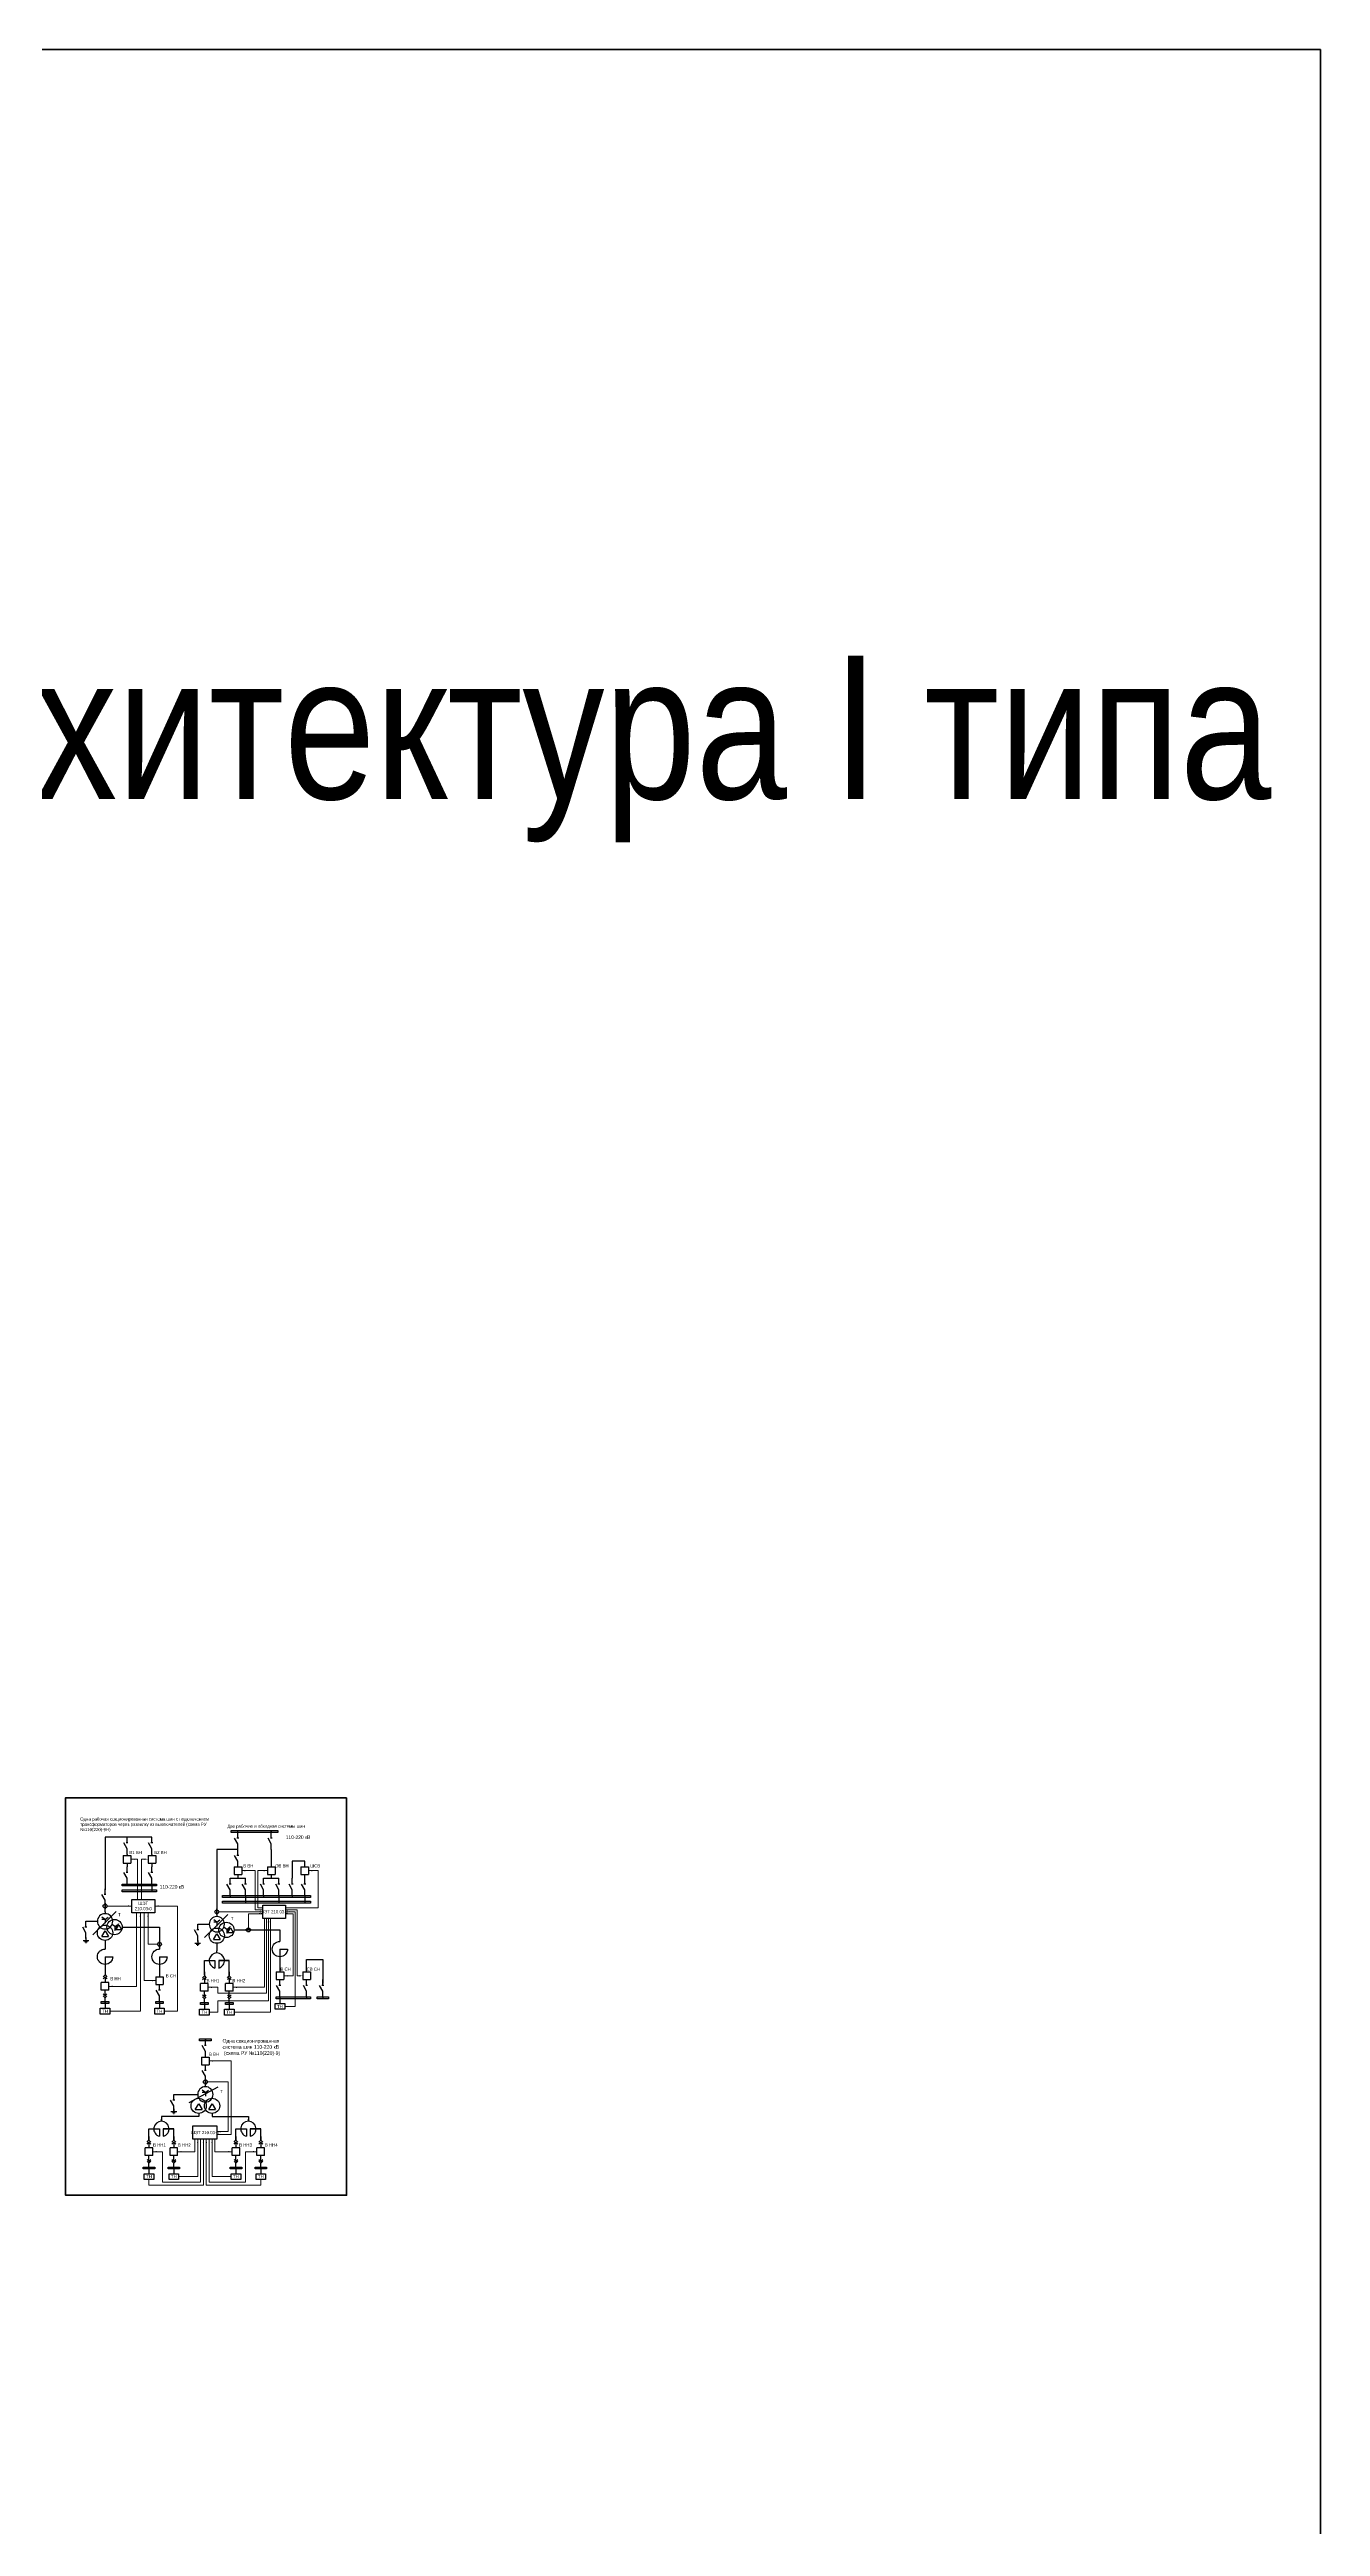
# Model space of a CAD drawing. Header units: millimetres. Extents: x 25558 to 49929, y 1902 to 19390.
# Drawn here: x 31235 to 32565, y 16799 to 19390 of the extents above; entities that cross this region are included whole.
import ezdxf
from ezdxf.enums import TextEntityAlignment as Align

# ---------------------------------------------------------------- set-up
doc = ezdxf.new("R2010")
doc.units = ezdxf.units.MM
doc.layers.add('Основная', color=7, linetype='Continuous', lineweight=30)
doc.layers.add('Тонкая', color=7, linetype='Continuous', lineweight=5)
doc.styles.add('Narrow', font='ARIALN.TTF')
doc.styles.add('Вывод', font='tahoma.ttf', dxfattribs={"height": 2.5})
doc.styles.add('Компонент', font='ARIALN.TTF', dxfattribs={"height": 3.5})

# ---------------------------------------------------------------- blocks, each defined once
blk = doc.blocks.new('*U44')
at = {"ltscale": 0.25}
for p, q in [((0, 0), (-20, 0)), ((14.4, 0), (0, 0))]:
    blk.add_line(p, q, dxfattribs=at)
blk.add_lwpolyline([(-18, 0, 1, 0, 0), (-20, 0, 0, 0, 0)], format="xyseb", dxfattribs=at)
at = {"layer": 'Основная', "style": 'Вывод'}
blk.add_attdef('ОС', text='', height=2.5, dxfattribs=at).set_placement((3, 2), align=Align.MIDDLE_CENTER)
blk = doc.blocks.new('*U45')
at = {"ltscale": 0.25}
for q in [(-3.2, 4.4), (3.2, 4.4), (0, -2), (3.2, 2)]:
    blk.add_line((0, 2), q, dxfattribs=at)
blk.add_circle((0, 0), 8, dxfattribs=at)
at = {"layer": 'Основная', "style": 'Компонент'}
blk.add_attdef('ОУ', text='', height=3.5, dxfattribs=at).set_placement((-17, 0), align=Align.MIDDLE_CENTER)
blk = doc.blocks.new('*U40')
at = {"ltscale": 0.25}
for p, q in [((-3.5, -4), (0, 2)), ((0, 2), (3.5, -4)), ((-3.5, -4), (3.5, -4))]:
    blk.add_line(p, q, dxfattribs=at)
blk.add_circle((0, 0), 8, dxfattribs=at)
at = {"layer": 'Основная', "style": 'Компонент'}
blk.add_attdef('ОУ', text='', height=3.5, dxfattribs=at).set_placement((17, 0), align=Align.MIDDLE_CENTER)
blk = doc.blocks.new('*U23')
at = {"color": 0}
blk.add_line((0, 0), (6, 3.4), dxfattribs=at)
blk = doc.blocks.new('*U11')
at = {"color": 0}
blk.add_line((0, -1), (0, 1), dxfattribs=at)
blk = doc.blocks.new('*U34')
at = {"color": 0}
for p, q in [((0, 3), (0, 9)), ((0, -9), (0, -3))]:
    blk.add_line(p, q, dxfattribs=at)
at = {"color": 0, "ltscale": 0.25, "rotation": 89.99999999999999}
for name, p in [('*U23', (0, -3)), ('*U11', (0, 3))]:
    blk.add_blockref(name, p, dxfattribs=at)
at = {"layer": 'Основная'}
for tag, height, style, p in [('ОУ', 3.5, 'Компонент', (-12, 0)), ('В1', 2.5, 'Вывод', (2, 7)), ('В2', 2.5, 'Вывод', (2, -7))]:
    blk.add_attdef(tag, text='', height=height, dxfattribs=dict(at, style=style)).set_placement(p, align=Align.MIDDLE_CENTER)
blk = doc.blocks.new('*U31')
at = {"color": 0}
for p, q in [((-3, 0), (3, 0)), ((0, 3), (0, 0)), ((-1.5, -1), (1.5, -1)), ((-0.5, -2), (0.5, -2))]:
    blk.add_line(p, q, dxfattribs=at)
blk = doc.blocks.new('*U26')
at = {"ltscale": 0.25}
blk.add_circle((0, 0), 2, dxfattribs=at)
at = {"layer": 'Основная', "color": 0, "lineweight": 50}
blk.add_line((0, -3), (0, 3), dxfattribs=at)
at = {"layer": 'Основная', "style": 'Компонент'}
blk.add_attdef('ОУ', text='', height=3.5, dxfattribs=at).set_placement((-6, 0), align=Align.MIDDLE_CENTER)
blk = doc.blocks.new('*U28')
at = {"color": 0}
for p, q in [((0, 0), (-8, 0)), ((-8, -8), (-8, 0)), ((0, -8), (0, 0)), ((0, -8), (-8, -8))]:
    blk.add_line(p, q, dxfattribs=at)
at = {"layer": 'Основная', "style": 'Компонент'}
blk.add_attdef('ОУ', text='', height=3.5, dxfattribs=at).set_placement((-15, -3), align=Align.MIDDLE_CENTER)
blk = doc.blocks.new('*U943')
at = {"layer": 'Основная', "ltscale": 0.25}
for p, q in [((2, 2), (0, 0)), ((0, 0), (2, -2))]:
    blk.add_line(p, q, dxfattribs=at)
blk = doc.blocks.new('*U32')
at = {"color": 0}
for p, q in [((0, 6), (0, 2)), ((0, 0), (0, -6))]:
    blk.add_line(p, q, dxfattribs=at)
at = {"color": 0, "ltscale": 0.25, "xscale": -1, "rotation": 90}
for p in [(0, 2), (0, 0)]:
    blk.add_blockref('*U943', p, dxfattribs=at)
at = {"layer": 'Основная'}
for tag, height, style, p in [('ОУ2', 3.5, 'Компонент', (-5, 6)), ('В2', 2.5, 'Вывод', (3, 6)), ('ОУ1', 3.5, 'Компонент', (-5, -6)), ('В1', 2.5, 'Вывод', (3, -6))]:
    blk.add_attdef(tag, text='', height=height, dxfattribs=dict(at, style=style)).set_placement(p, align=Align.MIDDLE_CENTER)
blk = doc.blocks.new('*U33')
at = {"color": 0}
for p, q in [((0, 0), (0, 6)), ((0, -6), (0, -2))]:
    blk.add_line(p, q, dxfattribs=at)
at = {"color": 0, "ltscale": 0.25, "rotation": 89.99999999999999}
for p in [(0, 0), (0, -2)]:
    blk.add_blockref('*U943', p, dxfattribs=at)
at = {"layer": 'Основная'}
for tag, height, style, p in [('ОУ1', 3.5, 'Компонент', (-5, 6)), ('В1', 2.5, 'Вывод', (3, 6)), ('ОУ2', 3.5, 'Компонент', (-5, -6)), ('В2', 2.5, 'Вывод', (3, -6))]:
    blk.add_attdef(tag, text='', height=height, dxfattribs=dict(at, style=style)).set_placement(p, align=Align.MIDDLE_CENTER)
blk = doc.blocks.new('*U41')
at = {"ltscale": 0.25}
for p, q in [((0, 0), (-20, 0)), ((14.4, 0), (0, 0))]:
    blk.add_line(p, q, dxfattribs=at)
blk.add_lwpolyline([(-18, 0, 1, 0, 0), (-20, 0, 0, 0, 0)], format="xyseb", dxfattribs=at)
at = {"layer": 'Основная', "style": 'Вывод'}
blk.add_attdef('ОС', text='', height=2.5, dxfattribs=at).set_placement((3, 2), align=Align.MIDDLE_CENTER)
blk = doc.blocks.new('*U46')
at = {"ltscale": 0.25}
for q in [(-3.2, 4.4), (3.2, 4.4), (0, -2), (3.2, 2)]:
    blk.add_line((0, 2), q, dxfattribs=at)
blk.add_circle((0, 0), 8, dxfattribs=at)
at = {"layer": 'Основная', "style": 'Компонент'}
blk.add_attdef('ОУ', text='', height=3.5, dxfattribs=at).set_placement((-17, 0), align=Align.MIDDLE_CENTER)
blk = doc.blocks.new('*U38')
at = {"ltscale": 0.35}
for q in [(-8, 0), (0, -8)]:
    blk.add_line((0, 0), q, dxfattribs=at)
blk.add_arc((0, 0), 8, 180, 90, dxfattribs=at)
at = {"layer": 'Основная', "style": 'Компонент'}
blk.add_attdef('ОУ', text='', height=3.5, dxfattribs=at).set_placement((-17, 0), align=Align.MIDDLE_CENTER)

msp = doc.modelspace()

# ---------------------------------------------------------------- linework, layer by layer
at = {"layer": 'Основная'}
for p, q in [((31306, 17520), (31293, 17520)), ((31293, 17520), (31293, 17465)), ((31342, 17520), (31306, 17520)), ((31432, 17525), (31432, 17526)), ((31467, 17525), (31467, 17526)), ((31316, 17502), (31316, 17501)), ((31316, 17493), (31316, 17489)), ((31342, 17502), (31342, 17501)), ((31342, 17493), (31342, 17489)), ((31432, 17507), (31410, 17507)), ((31410, 17507), (31410, 17437)), ((31467, 17507), (31467, 17489)), ((31502, 17495), (31489, 17495)), ((31489, 17495), (31489, 17477)), ((31502, 17489), (31502, 17495)), ((31316, 17471), (31316, 17470)), ((31342, 17471), (31342, 17465)), ((31342, 17465), (31342, 17464)), ((31424, 17477), (31432, 17477)), ((31432, 17481), (31432, 17477)), ((31432, 17477), (31440, 17477)), ((31459, 17477), (31467, 17477)), ((31467, 17481), (31467, 17477)), ((31467, 17477), (31475, 17477)), ((31502, 17477), (31502, 17481)), ((31293, 17442), (31293, 17440)), ((31410, 17439), (31410, 17437)), ((31424, 17459), (31424, 17458)), ((31440, 17459), (31440, 17453)), ((31440, 17453), (31440, 17452)), ((31459, 17459), (31459, 17458)), ((31475, 17459), (31475, 17453)), ((31475, 17453), (31475, 17452)), ((31489, 17459), (31489, 17458)), ((31502, 17459), (31502, 17453)), ((31502, 17453), (31502, 17452)), ((31303.3, 17426.6), (31300.7, 17428.5)), ((31303.3, 17422.5), (31307.4, 17429.8)), ((31303.3, 17426.6), (31305.9, 17428.5)), ((31303.3, 17426.6), (31303.3, 17423.3)), ((31304.6, 17423.3), (31307.4, 17428.2)), ((31304.6, 17423.3), (31310.2, 17423.3)), ((31307.4, 17428.2), (31310.2, 17423.3)), ((31350, 17426), (31350, 17403)), ((31420.3, 17423.6), (31417.7, 17425.5)), ((31420.3, 17419.5), (31424.4, 17426.8)), ((31420.3, 17423.6), (31422.9, 17425.5)), ((31420.3, 17423.6), (31420.3, 17420.3)), ((31421.6, 17420.3), (31424.4, 17425.2)), ((31421.6, 17420.3), (31427.2, 17420.3)), ((31424.4, 17425.2), (31427.2, 17420.3)), ((31476, 17423), (31476, 17411)), ((31293, 17395), (31293, 17376)), ((31410, 17409), (31410, 17401)), ((31410, 17400), (31410, 17401)), ((31504, 17379), (31504, 17392)), ((31504, 17392), (31521, 17392)), ((31521, 17392), (31521, 17367)), ((31293, 17348), (31293, 17346)), ((31293, 17346), (31293, 17341)), ((31350, 17348), (31350, 17346)), ((31350, 17346), (31350, 17341)), ((31397, 17347), (31397, 17345)), ((31397, 17345), (31397, 17340)), ((31423, 17347), (31423, 17345)), ((31423, 17345), (31423, 17340)), ((31476, 17353), (31476, 17351)), ((31476, 17351), (31476, 17346)), ((31504, 17353), (31504, 17352)), ((31521, 17353), (31521, 17352)), ((31398, 17308), (31398, 17307)), ((31352, 17224), (31352, 17225)), ((31443, 17224), (31443, 17225)), ((31339, 17175), (31339, 17173)), ((31339, 17173), (31339, 17168)), ((31365, 17175), (31365, 17173)), ((31365, 17173), (31365, 17168)), ((31430, 17175), (31430, 17173)), ((31430, 17173), (31430, 17168)), ((31456, 17175), (31456, 17173)), ((31456, 17173), (31456, 17168))]:
    msp.add_line(p, q, dxfattribs=at)
at = {"layer": 'Основная', "ltscale": 0.35}
msp.add_line((31293, 17442), (31293, 17447), dxfattribs=at)
at = {"layer": 'Основная', "ltscale": 0.25}
for p, q in [((31350, 17388), (31350, 17374)), ((31476, 17396), (31476, 17379))]:
    msp.add_line(p, q, dxfattribs=at)
at = {"layer": 'Основная', "ltscale": 0.25, "const_width": 0.6}
for points in [[(31316.3, 17520, 1), (31315.7, 17520, 1)], [(31431.7, 17526, 1), (31432.3, 17526, 1)], [(31466.7, 17526, 1), (31467.3, 17526, 1)], [(31432.3, 17507, 1), (31431.7, 17507, 1)], [(31315.7, 17470, 1), (31316.3, 17470, 1)], [(31341.7, 17464, 1), (31342.3, 17464, 1)], [(31432.3, 17477, 1), (31431.7, 17477, 1)], [(31467.3, 17477, 1), (31466.7, 17477, 1)], [(31423.7, 17458, 1), (31424.3, 17458, 1)], [(31439.7, 17452, 1), (31440.3, 17452, 1)], [(31458.7, 17458, 1), (31459.3, 17458, 1)], [(31474.7, 17452, 1), (31475.3, 17452, 1)], [(31488.7, 17458, 1), (31489.3, 17458, 1)], [(31501.7, 17452, 1), (31502.3, 17452, 1)], [(31292.7, 17347, 1), (31293.3, 17347, 1)], [(31349.7, 17347, 1), (31350.3, 17347, 1)], [(31396.7, 17346, 1), (31397.3, 17346, 1)], [(31422.7, 17346, 1), (31423.3, 17346, 1)], [(31475.7, 17352, 1), (31476.3, 17352, 1)], [(31503.7, 17352, 1), (31504.3, 17352, 1)], [(31520.7, 17352, 1), (31521.3, 17352, 1)], [(31397.7, 17308, 1), (31398.3, 17308, 1)], [(31338.7, 17174, 1), (31339.3, 17174, 1)], [(31364.7, 17174, 1), (31365.3, 17174, 1)], [(31429.7, 17174, 1), (31430.3, 17174, 1)], [(31455.7, 17174, 1), (31456.3, 17174, 1)]]:
    msp.add_lwpolyline(points, format="xyb", close=True, dxfattribs=at)
at = {"layer": 'Основная'}
for points in [[(31425, 17527), (31474, 17527), (31474, 17525), (31425, 17525)], [(31311, 17471), (31347, 17471), (31347, 17469), (31311, 17469)], [(31311, 17465), (31347, 17465), (31347, 17463), (31311, 17463)], [(31321, 17455), (31345, 17455), (31345, 17441), (31321, 17441)], [(31416, 17459), (31508, 17459), (31508, 17457), (31416, 17457)], [(31416, 17453), (31508, 17453), (31508, 17451), (31416, 17451)], [(31458, 17449), (31482, 17449), (31482, 17435), (31458, 17435)], [(31288, 17341), (31298, 17341), (31298, 17335), (31288, 17335)], [(31289, 17348), (31297, 17348), (31297, 17346), (31289, 17346)], [(31345, 17341), (31355, 17341), (31355, 17335), (31345, 17335)], [(31346, 17348), (31354, 17348), (31354, 17346), (31346, 17346)], [(31392, 17340), (31402, 17340), (31402, 17334), (31392, 17334)], [(31393, 17347), (31401, 17347), (31401, 17345), (31393, 17345)], [(31418, 17340), (31428, 17340), (31428, 17334), (31418, 17334)], [(31419, 17347), (31427, 17347), (31427, 17345), (31419, 17345)], [(31471, 17346), (31481, 17346), (31481, 17340), (31471, 17340)], [(31472, 17353), (31508, 17353), (31508, 17351), (31472, 17351)], [(31515, 17353), (31527, 17353), (31527, 17351), (31515, 17351)], [(31385, 17218), (31410, 17218), (31410, 17204), (31385, 17204)], [(31334, 17168), (31344, 17168), (31344, 17162), (31334, 17162)], [(31360, 17168), (31370, 17168), (31370, 17162), (31360, 17162)], [(31425, 17168), (31435, 17168), (31435, 17162), (31425, 17162)], [(31451, 17168), (31461, 17168), (31461, 17162), (31451, 17162)]]:
    msp.add_lwpolyline(points, close=True, dxfattribs=at)
at = {"layer": 'Основная', "ltscale": 0.35}
for points in [[(31273, 17432), (31275, 17432)], [(31275, 17432), (31285, 17432)], [(31293, 17412), (31293, 17403)], [(31350, 17412), (31350, 17403)], [(31390, 17429), (31392, 17429)], [(31392, 17429), (31402, 17429)], [(31476, 17420), (31476, 17411)], [(31398, 17259), (31398, 17270)], [(31398, 17259), (31398, 17269)], [(31365, 17251), (31376, 17251)], [(31376, 17251), (31390, 17251)], [(31339, 17203), (31339, 17215)], [(31339, 17215), (31350, 17215), (31350, 17207.1)], [(31339, 17215), (31350, 17215)], [(31365, 17215), (31354, 17215), (31354, 17207.1)], [(31354, 17215), (31365, 17215)], [(31365, 17203), (31365, 17215)], [(31430, 17203), (31430, 17215)], [(31456, 17203), (31456, 17215)]]:
    msp.add_lwpolyline(points, dxfattribs=at)
at = {"layer": 'Основная'}
for points in [[(31311, 17426), (31319, 17426)], [(31319, 17426), (31350, 17426)], [(31428, 17423), (31476, 17423)], [(31397, 17376), (31397, 17391)], [(31397, 17391), (31408, 17391), (31408, 17383.1)], [(31397, 17391), (31408, 17391)], [(31410, 17399), (31410, 17400)], [(31423, 17391), (31412, 17391), (31412, 17383.1)], [(31412, 17391), (31423, 17391)], [(31423, 17376), (31423, 17391)], [(31391, 17231), (31391, 17228)], [(31405, 17231), (31405, 17228)], [(31391, 17228), (31352, 17228), (31352, 17223)], [(31352, 17223), (31352, 17224)], [(31405, 17228), (31443, 17228), (31443, 17223)], [(31430, 17215), (31441, 17215), (31441, 17207.1)], [(31430, 17215), (31441, 17215)], [(31443, 17223), (31443, 17224)], [(31456, 17215), (31445, 17215), (31445, 17207.1)], [(31445, 17215), (31456, 17215)]]:
    msp.add_lwpolyline(points, dxfattribs=at)
at = {"layer": 'Основная', "ltscale": 0.25}
for points in [[(31392, 17309), (31404, 17309), (31404, 17307), (31392, 17307)], [(31333, 17175), (31345, 17175), (31345, 17173), (31333, 17173)], [(31359, 17175), (31371, 17175), (31371, 17173), (31359, 17173)], [(31424, 17175), (31436, 17175), (31436, 17173), (31424, 17173)], [(31450, 17175), (31462, 17175), (31462, 17173), (31450, 17173)]]:
    msp.add_lwpolyline(points, close=True, dxfattribs=at)
at = {"layer": 'Основная', "ltscale": 0.35}
for centre in [(31303, 17426), (31420, 17423)]:
    msp.add_circle(centre, 8, dxfattribs=at)
at = {"layer": 'Основная', "ltscale": 0.25}
msp.add_arc((31410, 17390.9), 8, 284.4775, 255.5225, dxfattribs=at)
at = {"layer": 'Основная', "ltscale": 0.35}
for centre in [(31352, 17214.9), (31443, 17214.9)]:
    msp.add_arc(centre, 8, 284.4775, 255.5225, dxfattribs=at)
at = {"layer": 'Тонкая'}
for p, q in [((31320, 17497), (31327, 17497)), ((31327, 17497), (31327, 17455)), ((31336, 17497), (31331, 17497)), ((31331, 17497), (31331, 17455)), ((31436, 17485), (31450, 17485)), ((31450, 17485), (31450, 17444)), ((31463, 17485), (31453, 17485)), ((31453, 17485), (31453, 17446)), ((31506, 17485), (31516, 17485)), ((31516, 17446), (31516, 17485)), ((31295, 17448), (31321, 17448)), ((31326, 17364), (31326, 17441)), ((31330, 17338), (31330, 17441)), ((31334, 17370), (31334, 17441)), ((31338, 17408), (31338, 17441)), ((31369, 17448), (31345, 17448)), ((31369, 17338), (31369, 17448)), ((31412, 17442), (31447, 17442)), ((31443, 17425), (31443, 17440)), ((31443, 17440), (31458, 17440)), ((31447, 17442), (31458, 17442)), ((31458, 17444), (31450, 17444)), ((31453, 17446), (31458, 17446)), ((31482, 17446), (31516, 17446)), ((31482, 17444), (31494, 17444)), ((31492, 17442), (31482, 17442)), ((31482, 17440), (31490, 17440)), ((31490, 17375), (31490, 17440)), ((31492, 17343), (31492, 17442)), ((31494, 17444), (31494, 17375)), ((31460, 17363), (31460, 17435)), ((31462, 17357), (31462, 17435)), ((31464, 17349), (31464, 17435)), ((31466, 17337), (31466, 17435)), ((31348, 17408), (31338, 17408)), ((31297, 17364), (31326, 17364)), ((31334, 17370), (31346, 17370)), ((31401, 17363), (31411, 17363)), ((31411, 17363), (31411, 17357)), ((31460, 17363), (31427, 17363)), ((31480, 17375), (31490, 17375)), ((31494, 17375), (31498, 17375)), ((31298, 17338), (31330, 17338)), ((31355, 17338), (31369, 17338)), ((31411, 17337), (31402, 17337)), ((31411, 17357), (31462, 17357)), ((31464, 17349), (31411, 17349)), ((31411, 17349), (31411, 17337)), ((31428, 17337), (31466, 17337)), ((31481, 17343), (31492, 17343)), ((31402, 17286), (31425, 17286)), ((31425, 17286), (31425, 17209)), ((31400, 17264), (31422, 17264)), ((31422, 17264), (31422, 17212)), ((31422, 17212), (31410, 17212)), ((31425, 17209), (31410, 17209)), ((31343, 17191), (31353, 17191)), ((31353, 17191), (31353, 17159)), ((31369, 17191), (31387, 17191)), ((31387, 17191), (31387, 17204)), ((31390, 17165), (31390, 17204)), ((31393, 17159), (31393, 17204)), ((31396, 17156), (31396, 17204)), ((31399, 17156), (31399, 17204)), ((31402, 17159), (31402, 17204)), ((31405, 17165), (31405, 17204)), ((31408, 17191), (31408, 17204)), ((31426, 17191), (31408, 17191)), ((31426, 17191), (31422, 17191)), ((31452, 17191), (31440, 17191)), ((31440, 17191), (31440, 17159)), ((31452, 17191), (31448, 17191)), ((31339, 17162), (31339, 17156)), ((31339, 17156), (31396, 17156)), ((31353, 17159), (31393, 17159)), ((31370, 17165), (31390, 17165)), ((31456, 17156), (31399, 17156)), ((31440, 17159), (31402, 17159)), ((31425, 17165), (31405, 17165)), ((31456, 17162), (31456, 17156))]:
    msp.add_line(p, q, dxfattribs=at)
at = {"layer": 'Тонкая', "lineweight": 50}
msp.add_lwpolyline([(25558, 19390), (32565, 19390), (32565, 14208), (25558, 14208)], close=True, dxfattribs=at)
at = {"layer": 'Тонкая', "color": 3, "lineweight": 50}
msp.add_lwpolyline([(31545.8, 17561.3), (31545.8, 17145.5), (31251.8, 17145.5), (31251.8, 17561.3)], close=True, dxfattribs=at)
at = {"layer": 'Тонкая', "ltscale": 0.3}
for points in [[(31320, 17497, 0, 1.5, 0), (31324, 17497, 0, 0, 0)], [(31338, 17497, 0, 1.5, 0), (31334, 17497, 0, 0, 0)], [(31436, 17485, 0, 1.5, 0), (31440, 17485, 0, 0, 0)], [(31463, 17485, 0, 1.5, 0), (31459, 17485, 0, 0, 0)], [(31506, 17485, 0, 1.5, 0), (31510, 17485, 0, 0, 0)], [(31321, 17448, 0, 1.5, 0), (31317, 17448, 0, 0, 0)], [(31330, 17441, 0, 1.5, 0), (31330, 17437, 0, 0, 0)], [(31338, 17441, 0, 1.5, 0), (31338, 17437, 0, 0, 0)], [(31345, 17448, 0, 1.5, 0), (31349, 17448, 0, 0, 0)], [(31458, 17442, 0, 1.5, 0), (31454, 17442, 0, 0, 0)], [(31458, 17440, 0, 1.5, 0), (31454, 17440, 0, 0, 0)], [(31482, 17442, 0, 1.5, 0), (31486, 17442, 0, 0, 0)], [(31464, 17435, 0, 1.5, 0), (31464, 17431, 0, 0, 0)], [(31466, 17435, 0, 1.5, 0), (31466, 17431, 0, 0, 0)], [(31297, 17364, 0, 1.5, 0), (31301, 17364, 0, 0, 0)], [(31346, 17370, 0, 1.5, 0), (31342, 17370, 0, 0, 0)], [(31401, 17363, 0, 1.5, 0), (31405, 17363, 0, 0, 0)], [(31427, 17363, 0, 1.5, 0), (31431, 17363, 0, 0, 0)], [(31480, 17375, 0, 1.5, 0), (31484, 17375, 0, 0, 0)], [(31500, 17375, 0, 1.5, 0), (31496, 17375, 0, 0, 0)], [(31402, 17286, 0, 1.5, 0), (31406, 17286, 0, 0, 0)], [(31390, 17204, 0, 1.5, 0), (31390, 17200, 0, 0, 0)], [(31396, 17204, 0, 1.5, 0), (31396, 17200, 0, 0, 0)], [(31399, 17204, 0, 1.5, 0), (31399, 17200, 0, 0, 0)], [(31405, 17204, 0, 1.5, 0), (31405, 17200, 0, 0, 0)], [(31410, 17212, 0, 1.5, 0), (31414, 17212, 0, 0, 0)], [(31343, 17191, 0, 1.5, 0), (31347, 17191, 0, 0, 0)], [(31369, 17191, 0, 1.5, 0), (31373, 17191, 0, 0, 0)], [(31426, 17191, 0, 1.5, 0), (31422, 17191, 0, 0, 0)], [(31452, 17191, 0, 1.5, 0), (31448, 17191, 0, 0, 0)]]:
    msp.add_lwpolyline(points, format="xyseb", dxfattribs=at)

# ---------------------------------------------------------------- block references
at = {"layer": 'Основная'}
for p in [(31316, 17511), (31342, 17511), (31432, 17516), (31467, 17516), (31432, 17498), (31293, 17457), (31316, 17480), (31342, 17480), (31424, 17468), (31440, 17468), (31459, 17468), (31475, 17468), (31489, 17468), (31502, 17468), (31350, 17357), (31476, 17362), (31504, 17362), (31521, 17362), (31398, 17299), (31398, 17273)]:
    msp.add_blockref('*U34', p, dxfattribs=at)
at = {"layer": 'Основная', "ltscale": 0.25}
for name, p, rotation in [('*U28', (31312, 17493), 180), ('*U28', (31338, 17493), 180), ('*U28', (31428, 17481), 180), ('*U28', (31463, 17481), 180), ('*U28', (31498, 17481), 180), ('*U26', (31443, 17423), 270), ('*U28', (31346, 17366), 180), ('*U28', (31472, 17371), 180), ('*U28', (31500, 17371), 180), ('*U28', (31394, 17282), 180)]:
    msp.add_blockref(name, p, dxfattribs=dict(at, rotation=rotation))
at = {"layer": 'Основная', "ltscale": 0.35}
for name, p, rotation in [('*U41', (31290.4, 17428.1), 224.9999999999999), ('*U41', (31407.4, 17425.1), 224.9999999999999), ('*U44', (31393.8, 17249.4), 208.1452236498778)]:
    msp.add_blockref(name, p, dxfattribs=dict(at, rotation=rotation))
at = {"layer": 'Основная', "ltscale": 0.35, "xscale": -1}
for name, p in [('*U46', (31293, 17432)), ('*U46', (31410, 17429)), ('*U45', (31398, 17251))]:
    msp.add_blockref(name, p, dxfattribs=at)
at = {"layer": 'Основная', "ltscale": 0.25}
for name, p in [('*U26', (31293, 17448)), ('*U26', (31410, 17442)), ('*U26', (31350, 17408)), ('*U28', (31297, 17368)), ('*U32', (31293, 17374)), ('*U33', (31293, 17354)), ('*U28', (31401, 17367)), ('*U32', (31397, 17373)), ('*U28', (31427, 17367)), ('*U32', (31423, 17373)), ('*U33', (31397, 17353)), ('*U33', (31423, 17353)), ('*U32', (31339, 17201)), ('*U32', (31365, 17201)), ('*U32', (31430, 17201)), ('*U32', (31456, 17201)), ('*U28', (31343, 17195)), ('*U33', (31339, 17181)), ('*U28', (31369, 17195)), ('*U33', (31365, 17181)), ('*U28', (31434, 17195)), ('*U33', (31430, 17181)), ('*U28', (31460, 17195)), ('*U33', (31456, 17181))]:
    msp.add_blockref(name, p, dxfattribs=at)
at = {"layer": 'Основная', "ltscale": 0.35}
for name, p in [('*U34', (31273, 17423)), ('*U31', (31273, 17412)), ('*U40', (31293, 17420)), ('*U34', (31390, 17420)), ('*U31', (31390, 17409)), ('*U40', (31410, 17417)), ('*U26', (31398, 17264)), ('*U34', (31365, 17242)), ('*U31', (31365, 17233)), ('*U40', (31391, 17239)), ('*U40', (31405, 17239))]:
    msp.add_blockref(name, p, dxfattribs=at)
at = {"layer": 'Основная', "ltscale": 0.25, "xscale": -1}
for p in [(31293, 17395), (31350, 17395), (31476, 17403)]:
    msp.add_blockref('*U38', p, dxfattribs=at)

# ---------------------------------------------------------------- texts
at = {"style": 'Narrow'}
msp.add_text('Типовые шкафы ШЭТ РЗА (авто)трансформаторов 110 – 750 кв. Архитектура I типа', height=150, dxfattribs=at).set_placement((25767, 18606))
at = {"layer": 'Основная', "style": 'Narrow'}
for s, insert, char_height, width, attachment_point in [('\\pxt3;Одна рабочая секционированная система шин с подключением трансформаторов через развилку из выключателей (схема РУ №110(220)-9Н)', (31267, 17533), 3.3, 117.195, 4), ('\\pxt3;Две рабочие и обходная системы шин', (31421, 17531), 3.3, 76.485, 4), ('\\pxi-3,l3,t3;110-220 кВ', (31495, 17520), 3.7, 53.381, 5), ('\\pxi-3,l3,t3;В1 ВН', (31325, 17504), 3.3, 20.697, 5), ('\\pxi-3,l3,t3;В2 ВН', (31351, 17504), 3.3, 20.697, 5), ('\\pxi-3,l3,t3;В ВН', (31443, 17490), 3.3, 10, 5), ('\\pxi-3,l3,t3;ОВ ВН', (31478, 17490), 3.3, 15.163, 5), ('\\pxi-3,l3,t3;ШСВ', (31513, 17490), 3.3, 10, 5), ('\\pxi-3,l3,t3;110-220 кВ', (31363, 17468), 3.7, 53.381, 5), ('\\pxi-3,l3,t3;T', (31308, 17439), 3.3, 21.849, 5), ('\\pxqc;ШЭТ 210.03-0', (31333, 17448), 3.3, 21.849, 5), ('\\pxqc;ШЭТ 210.03-0', (31470, 17442), 3.3, 24, 5), ('\\pxi-3,l3,t3;T', (31426, 17435), 3.3, 21.849, 5), ('\\pxi-3,l3,t3;В НН', (31304, 17372), 3.3, 21.849, 5), ('\\pxi-3,l3,t3;В СН', (31362, 17375), 3.3, 21.849, 5), ('\\pxi-3,l3,t3;В НН1', (31406, 17370), 3.3, 21.849, 5), ('\\pxi-3,l3,t3;В НН2', (31433, 17370), 3.3, 21.849, 5), ('\\pxi-3,l3,t3;В СН', (31482, 17382), 3.3, 21.849, 5), ('\\pxi-3,l3,t3;СВ СН', (31511, 17382), 3.3, 21.849, 5), ('\\pxqc;ТН', (31293, 17338), 3.3, 10, 5), ('\\pxqc;ТН', (31350, 17338), 3.3, 10, 5), ('\\pxqc;ТН', (31397, 17337), 3.3, 10, 5), ('\\pxqc;ТН', (31423, 17337), 3.3, 21.849, 5), ('\\pxqc;ТН', (31476, 17343), 3.3, 10, 5), ('\\pxt3;Одна секционированная система шин 110-220 кВ\\P (схема РУ №110(220)-9)', (31416, 17300), 3.8, 65.401, 4), ('\\pxi-3,l3,t3;В ВН', (31407, 17293), 3.3, 23.647, 5), ('\\pxi-3,l3,t3;T', (31415, 17254), 3.3, 23.647, 5), ('ШЭТ 210.03-0', (31397.5, 17211), 3.3, 23.647, 5), ('\\pxi-3,l3,t3;В НН1', (31350, 17198), 3.3, 23.647, 5), ('\\pxi-3,l3,t3;В НН2', (31376, 17198), 3.3, 23.647, 5), ('\\pxi-3,l3,t3;В НН3', (31440, 17198), 3.3, 23.647, 5), ('\\pxi-3,l3,t3;В НН4', (31467, 17198), 3.3, 23.647, 5), ('\\pxqc;ТН', (31339, 17165), 3.3, 10, 5), ('\\pxqc;ТН', (31365, 17165), 3.3, 10, 5), ('\\pxqc;ТН', (31430, 17165), 3.3, 10, 5), ('\\pxqc;ТН', (31456, 17165), 3.3, 10, 5)]:
    msp.add_mtext(s, dxfattribs=dict(at, insert=insert, char_height=char_height, width=width, attachment_point=attachment_point))

doc.saveas('drawing.dxf')
